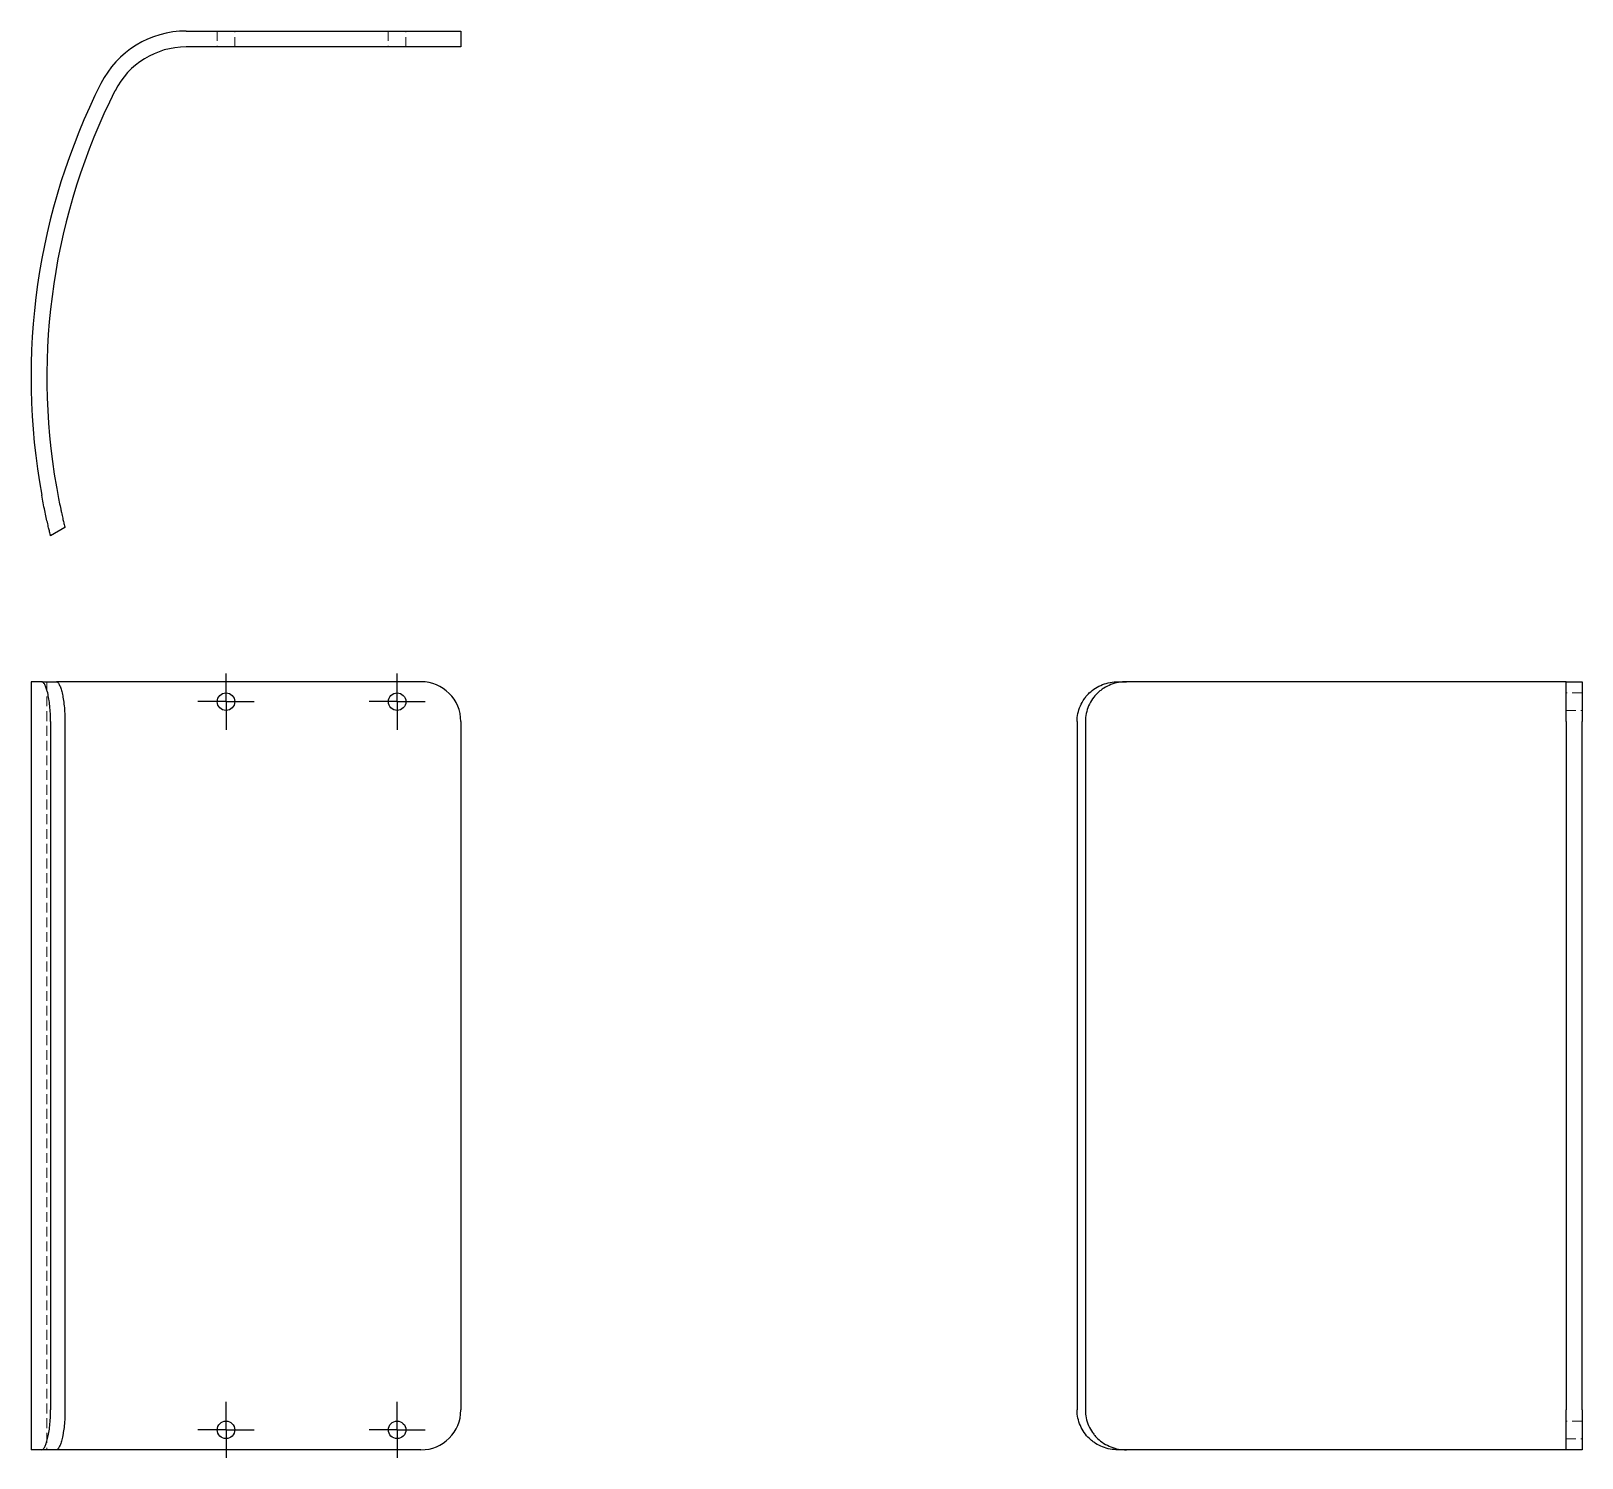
# Model space of a CAD drawing. Header units: millimetres. Extents: x 55 to 256, y 6 to 191.
import ezdxf

# ---------------------------------------------------------------- set-up
doc = ezdxf.new("R2010")
doc.units = ezdxf.units.MM
doc.linetypes.add('HIDDEN', pattern=[1.905, 1.27, -0.635])
doc.layers.add('10', color=7, linetype='Continuous')

# ---------------------------------------------------------------- blocks, each defined once
blk = doc.blocks.new('SW_CENTERMARKSYMBOL_0')
at = {"layer": '10', "color": 0}
for p, q in [((0, 2.5), (0, 3.63)), ((0, 0), (0, 2.5)), ((-2.5, 0), (-3.63, 0)), ((0, 0), (-2.5, 0)), ((0, 0), (0, -2.5)), ((0, 0), (2.5, 0)), ((2.5, 0), (3.63, 0)), ((0, -2.5), (0, -3.63))]:
    blk.add_line(p, q, dxfattribs=at)
blk = doc.blocks.new('SW_CENTERMARKSYMBOL_1')
at = {"layer": '10', "color": 0}
for p, q in [((0, 2.5), (0, 3.63)), ((0, 0), (0, 2.5)), ((-2.5, 0), (-3.63, 0)), ((0, 0), (-2.5, 0)), ((0, 0), (0, -2.5)), ((0, 0), (2.5, 0)), ((2.5, 0), (3.63, 0)), ((0, -2.5), (0, -3.63))]:
    blk.add_line(p, q, dxfattribs=at)
blk = doc.blocks.new('SW_CENTERMARKSYMBOL_2')
at = {"layer": '10', "color": 0}
for p, q in [((0, 2.5), (0, 3.63)), ((0, 0), (0, 2.5)), ((-2.5, 0), (-3.63, 0)), ((0, 0), (-2.5, 0)), ((0, 0), (0, -2.5)), ((0, 0), (2.5, 0)), ((2.5, 0), (3.63, 0)), ((0, -2.5), (0, -3.63))]:
    blk.add_line(p, q, dxfattribs=at)
blk = doc.blocks.new('SW_CENTERMARKSYMBOL_3')
at = {"layer": '10', "color": 0}
for p, q in [((0, 2.5), (0, 3.63)), ((0, 0), (0, 2.5)), ((-2.5, 0), (-3.63, 0)), ((0, 0), (-2.5, 0)), ((0, 0), (0, -2.5)), ((0, 0), (2.5, 0)), ((2.5, 0), (3.63, 0)), ((0, -2.5), (0, -3.63))]:
    blk.add_line(p, q, dxfattribs=at)

msp = doc.modelspace()

# ---------------------------------------------------------------- linework, layer by layer
at = {"color": 7, "linetype": 'Continuous', "lineweight": 25}
for p, q in [((75.27, 190.82), (105.65, 190.82)), ((105.65, 190.82), (110.79, 190.82)), ((110.79, 190.82), (110.79, 188.76)), ((105.65, 188.76), (75.27, 188.76)), ((110.79, 188.76), (105.65, 188.76)), ((59.6, 126.59), (57.74, 125.52)), ((55.21, 106.66), (55.21, 7.33)), ((56.6, 106.66), (55.21, 106.66)), ((56.6, 106.66), (58.49, 106.66)), ((66.08, 106.66), (58.49, 106.66)), ((75.27, 106.66), (66.08, 106.66)), ((105.65, 106.66), (75.27, 106.66)), ((195.8, 106.66), (196.89, 106.66)), ((248.1, 106.66), (196.89, 106.66)), ((253.76, 106.66), (248.1, 106.66)), ((253.76, 101.52), (253.76, 106.66)), ((253.76, 106.66), (255.82, 106.66)), ((255.82, 106.66), (255.82, 101.52)), ((57.74, 101.52), (57.74, 12.48)), ((59.6, 101.52), (59.6, 12.48)), ((110.79, 101.52), (110.79, 12.48)), ((190.52, 101.52), (190.52, 12.48)), ((191.59, 101.52), (191.59, 12.48)), ((253.76, 101.52), (253.76, 12.48)), ((255.82, 12.48), (255.82, 101.52)), ((253.76, 7.33), (253.76, 12.48)), ((255.82, 12.48), (255.82, 7.33)), ((56.6, 7.33), (55.21, 7.33)), ((58.49, 7.33), (56.6, 7.33)), ((66.08, 7.33), (58.49, 7.33)), ((75.27, 7.33), (66.08, 7.33)), ((105.65, 7.33), (75.27, 7.33)), ((196.89, 7.33), (195.8, 7.33)), ((248.1, 7.33), (196.89, 7.33)), ((253.76, 7.33), (248.1, 7.33)), ((255.82, 7.33), (253.76, 7.33))]:
    msp.add_line(p, q, dxfattribs=at)
at = {"color": 7, "linetype": 'HIDDEN', "lineweight": 18}
for p, q in [((79.29, 190.82), (79.29, 188.76)), ((81.56, 188.76), (81.56, 190.82)), ((101.42, 190.82), (101.42, 188.76)), ((103.69, 188.76), (103.69, 190.82)), ((57.27, 106.66), (57.27, 7.33)), ((255.82, 105.22), (253.76, 105.22)), ((253.76, 102.96), (255.82, 102.96)), ((255.82, 11.04), (253.76, 11.04)), ((253.76, 8.77), (255.82, 8.77))]:
    msp.add_line(p, q, dxfattribs=at)
at = {"color": 7, "linetype": 'Continuous', "lineweight": 25}
for centre in [(80.43, 104.09), (102.56, 104.09), (80.43, 9.91), (102.56, 9.91)]:
    msp.add_circle(centre, 1.13, dxfattribs=at)
for centre, radius, start, end in [((75.27, 178.47), 12.35, 90, 153.2563), ((75.27, 178.47), 10.29, 90, 153.2563), ((139.61, 146.04), 84.4, 153.2563, 190.4052), ((139.61, 146.04), 82.35, 153.2563, 189.8945), ((105.65, 101.52), 5.15, 0, 90), ((105.65, 12.48), 5.15, 270, 0)]:
    msp.add_arc(centre, radius, start, end, dxfattribs=at)
for points in [[(57.74, 125.52), (57.74, 125.52), (57.73, 125.55), (57.7, 125.69), (57.67, 125.8), (57.61, 126.07), (57.57, 126.23), (57.5, 126.53), (57.47, 126.63), (57.42, 126.86), (57.39, 126.97), (57.31, 127.34), (57.24, 127.61), (57.12, 128.19), (57.05, 128.49), (56.92, 129.12), (56.85, 129.45), (56.72, 130.12), (56.66, 130.45), (56.6, 130.8)], [(58.49, 131.89), (58.55, 131.55), (58.61, 131.21), (58.74, 130.54), (58.8, 130.21), (58.93, 129.58), (58.99, 129.27), (59.08, 128.84), (59.11, 128.7), (59.17, 128.43), (59.2, 128.3), (59.28, 127.93), (59.33, 127.71), (59.42, 127.31), (59.46, 127.14), (59.53, 126.87), (59.55, 126.77), (59.59, 126.62), (59.6, 126.59), (59.6, 126.59)], [(57.74, 101.52), (57.74, 101.87), (57.73, 102.21), (57.7, 102.88), (57.67, 103.22), (57.61, 103.85), (57.57, 104.15), (57.5, 104.57), (57.47, 104.7), (57.42, 104.96), (57.39, 105.09), (57.31, 105.44), (57.24, 105.65), (57.12, 106.02), (57.05, 106.17), (56.92, 106.41), (56.85, 106.51), (56.72, 106.63), (56.66, 106.66), (56.6, 106.66)], [(58.49, 106.66), (58.55, 106.66), (58.61, 106.63), (58.74, 106.51), (58.8, 106.42), (58.93, 106.17), (58.99, 106.02), (59.08, 105.75), (59.11, 105.65), (59.17, 105.44), (59.2, 105.33), (59.28, 104.98), (59.33, 104.72), (59.42, 104.16), (59.46, 103.85), (59.53, 103.22), (59.55, 102.9), (59.59, 102.22), (59.6, 101.87), (59.6, 101.52)], [(190.52, 101.52), (190.52, 101.87), (190.55, 102.21), (190.69, 102.88), (190.8, 103.22), (191.07, 103.85), (191.23, 104.15), (191.53, 104.57), (191.63, 104.7), (191.86, 104.96), (191.97, 105.09), (192.34, 105.44), (192.61, 105.65), (193.19, 106.02), (193.49, 106.17), (194.12, 106.41), (194.45, 106.51), (195.12, 106.63), (195.45, 106.66), (195.8, 106.66)], [(196.89, 106.66), (196.55, 106.66), (196.21, 106.63), (195.54, 106.51), (195.21, 106.42), (194.58, 106.17), (194.27, 106.02), (193.84, 105.75), (193.7, 105.65), (193.43, 105.44), (193.3, 105.33), (192.93, 104.98), (192.71, 104.72), (192.31, 104.16), (192.14, 103.85), (191.87, 103.22), (191.77, 102.9), (191.62, 102.22), (191.59, 101.87), (191.59, 101.52)], [(56.6, 7.33), (56.66, 7.33), (56.72, 7.36), (56.85, 7.49), (56.92, 7.58), (57.05, 7.83), (57.12, 7.98), (57.21, 8.25), (57.24, 8.35), (57.3, 8.56), (57.33, 8.67), (57.42, 9.02), (57.47, 9.28), (57.56, 9.84), (57.61, 10.15), (57.67, 10.78), (57.7, 11.1), (57.73, 11.78), (57.74, 12.13), (57.74, 12.48)], [(59.6, 12.48), (59.6, 12.13), (59.59, 11.79), (59.56, 11.11), (59.53, 10.78), (59.47, 10.15), (59.43, 9.85), (59.36, 9.43), (59.33, 9.29), (59.28, 9.03), (59.26, 8.91), (59.17, 8.56), (59.11, 8.34), (58.99, 7.98), (58.93, 7.83), (58.8, 7.58), (58.74, 7.49), (58.61, 7.36), (58.55, 7.33), (58.49, 7.33)], [(195.8, 7.33), (195.45, 7.33), (195.12, 7.36), (194.45, 7.49), (194.12, 7.58), (193.49, 7.83), (193.19, 7.98), (192.76, 8.25), (192.62, 8.35), (192.35, 8.56), (192.22, 8.67), (191.85, 9.02), (191.63, 9.28), (191.24, 9.84), (191.07, 10.15), (190.8, 10.78), (190.69, 11.1), (190.55, 11.78), (190.52, 12.13), (190.52, 12.48)], [(191.59, 12.48), (191.59, 12.13), (191.62, 11.79), (191.76, 11.11), (191.87, 10.78), (192.14, 10.15), (192.31, 9.85), (192.6, 9.43), (192.71, 9.29), (192.93, 9.03), (193.05, 8.91), (193.42, 8.56), (193.69, 8.34), (194.27, 7.98), (194.58, 7.83), (195.21, 7.58), (195.54, 7.49), (196.21, 7.36), (196.55, 7.33), (196.89, 7.33)]]:
    msp.add_open_spline(points, degree=3, knots=[0, 0, 0, 0, 0.125, 0.125, 0.25, 0.25, 0.375, 0.375, 0.4375, 0.4375, 0.5, 0.5, 0.625, 0.625, 0.75, 0.75, 0.875, 0.875, 1, 1, 1, 1], dxfattribs=at)

# ---------------------------------------------------------------- block references
at = {"layer": '10'}
for name, p in [('SW_CENTERMARKSYMBOL_1', (80.43, 104.09)), ('SW_CENTERMARKSYMBOL_0', (102.56, 104.09)), ('SW_CENTERMARKSYMBOL_2', (80.43, 9.91)), ('SW_CENTERMARKSYMBOL_3', (102.56, 9.91))]:
    msp.add_blockref(name, p, dxfattribs=at)

doc.saveas('drawing.dxf')
